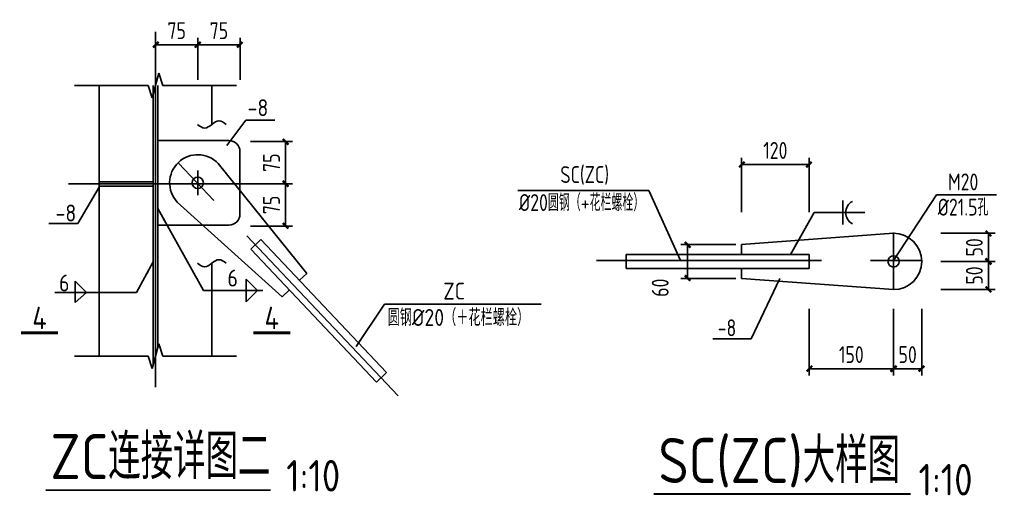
# Model space of a CAD drawing. Header units: millimetres. Extents: x 865974 to 875117, y 40174 to 44891.
# Drawn here: x 868436.7 to 868610.3, y 40317.7 to 40402.2 of the extents above; entities that cross this region are included whole.
import ezdxf
from ezdxf.enums import TextEntityAlignment as Align

# ---------------------------------------------------------------- set-up
doc = ezdxf.new("R2010")
doc.units = ezdxf.units.MM
doc.header["$LTSCALE"] = 1000
doc.header["$MEASUREMENT"] = 0
doc.linetypes.add('2', pattern=[11.4, 9, -0.9, 0.6, -0.9])
doc.linetypes.add('DOTE', pattern=[2.42, 2, -0.2, 0.02, -0.2])
for name, color, linetype in [('AXIS', 3, 'Continuous'), ('COLUMN', 9, 'Continuous'), ('DIM', 7, 'Continuous'), ('DOTE', 1, 'DOTE'), ('OTHER', 2, 'Continuous'), ('Prof', 2, 'Continuous'), ('PUB_DIM', 3, 'Continuous'), ('PUB_TEXT', 7, 'Continuous'), ('文字', 7, 'Continuous'), ('焊缝标注', 3, 'Continuous'), ('轴线__点划线', 6, '2')]:
    doc.layers.add(name, color=color, linetype=linetype)
doc.styles.add('GBHZ', font='gbenor.shx', dxfattribs={"width": 0.9, "bigfont": 'gbcbig.shx'})
doc.dimstyles.new('Y10', dxfattribs={"dimscale": 0, "dimtxt": 3, "dimasz": 0.01, "dimexe": 1.2, "dimexo": 1, "dimgap": 1, "dimtad": 1, "dimdec": 0, "dimlfac": 10, "dimzin": 0, "dimdsep": 46, "dimtxsty": 'GBHZ', "dimblk1": 'DX', "dimblk2": 'DX', "dimsah": 1, "dimcen": 0.09, "dimdle": 1, "dimadec": 0, "dimazin": 0, "dimtfac": 1, "dimtdec": 0, "dimtix": 1, "dimtmove": 2, "dimatfit": 3, "dimldrblk": 'DX', "dimfxl": 0, "dimtolj": 1, "dimtzin": 0, "dimarcsym": 0})
doc.dimstyles.new('Y100', dxfattribs={"dimscale": 0, "dimtxt": 3, "dimasz": 0.01, "dimexe": 1.2, "dimexo": 2, "dimgap": 1, "dimtad": 1, "dimdec": 0, "dimlfac": 100, "dimzin": 0, "dimdsep": 46, "dimtxsty": 'GBHZ', "dimblk": 'DX', "dimcen": 0.09, "dimdle": 1, "dimclrd": 7, "dimclre": 7, "dimclrt": 7, "dimadec": 0, "dimazin": 0, "dimtfac": 1, "dimtdec": 0, "dimtix": 1, "dimtmove": 2, "dimatfit": 3, "dimldrblk": 'DX', "dimfxl": 0, "dimtolj": 1, "dimtzin": 0, "dimarcsym": 0})

# ---------------------------------------------------------------- blocks, each defined once
blk = doc.blocks.new('_ARROW')
blk.add_solid([(0, 0), (-1, 0.1), (-1, -0.1)])
blk = doc.blocks.new('DX')
at = {"color": 0, "linetype": 'ByBlock', "const_width": 40}
blk.add_lwpolyline([(-54, -51), (46, 49)], dxfattribs=at)
blk = doc.blocks.new('*D114')
at = {"layer": 'Defpoints', "color": 0, "transparency": 16777216}
for p in [(868576.98, 40376.41), (868564.98, 40366.97), (868576.98, 40366.97)]:
    blk.add_point(p, dxfattribs=at)
at = {"layer": 'DIM', "color": 0, "lineweight": -2, "transparency": 16777216}
for p, q in [((868564.98, 40367.97), (868564.98, 40377.61)), ((868576.98, 40367.97), (868576.98, 40377.61)), ((868564.99, 40376.41), (868576.97, 40376.41))]:
    blk.add_line(p, q, dxfattribs=at)
at = {"layer": 'DIM', "color": 0, "lineweight": -2, "transparency": 16777216, "xscale": 0.01, "yscale": 0.01, "zscale": 0.01, "rotation": 180}
blk.add_blockref('DX', (868564.98, 40376.41), dxfattribs=at)
at = {"layer": 'DIM', "color": 0, "lineweight": -2, "transparency": 16777216, "xscale": 0.01, "yscale": 0.01, "zscale": 0.01}
blk.add_blockref('DX', (868576.98, 40376.41), dxfattribs=at)
at = {"layer": 'DIM', "color": 0, "transparency": 16777216, "insert": (868570.98, 40378.91), "char_height": 3, "attachment_point": 5, "style": 'GBHZ'}
blk.add_mtext('\\A1;120', dxfattribs=at)
blk = doc.blocks.new('*D115')
at = {"layer": 'Defpoints', "color": 0, "transparency": 16777216}
for p in [(868599.38, 40364.2), (868599.38, 40359.2), (868608.83, 40359.2)]:
    blk.add_point(p, dxfattribs=at)
at = {"layer": 'DIM', "color": 0, "lineweight": -2, "transparency": 16777216}
for p, q in [((868600.38, 40364.2), (868610.03, 40364.2)), ((868608.83, 40364.19), (868608.83, 40359.21)), ((868600.38, 40359.2), (868610.03, 40359.2))]:
    blk.add_line(p, q, dxfattribs=at)
at = {"layer": 'DIM', "color": 0, "lineweight": -2, "transparency": 16777216, "xscale": 0.01, "yscale": 0.01, "zscale": 0.01}
for p, rotation in [((868608.83, 40364.2), 90), ((868608.83, 40359.2), 270)]:
    blk.add_blockref('DX', p, dxfattribs=dict(at, rotation=rotation))
at = {"layer": 'DIM', "color": 0, "transparency": 16777216, "insert": (868606.33, 40361.7), "char_height": 3, "attachment_point": 5, "rotation": 90, "style": 'GBHZ'}
blk.add_mtext('\\A1;50', dxfattribs=at)
blk = doc.blocks.new('*D116')
at = {"layer": 'Defpoints', "color": 0, "transparency": 16777216}
for p in [(868599.38, 40359.2), (868599.38, 40354.2), (868608.83, 40354.2)]:
    blk.add_point(p, dxfattribs=at)
at = {"layer": 'DIM', "color": 0, "lineweight": -2, "transparency": 16777216}
for p, q in [((868600.38, 40359.2), (868610.03, 40359.2)), ((868608.83, 40359.19), (868608.83, 40354.21)), ((868600.38, 40354.2), (868610.03, 40354.2))]:
    blk.add_line(p, q, dxfattribs=at)
at = {"layer": 'DIM', "color": 0, "lineweight": -2, "transparency": 16777216, "xscale": 0.01, "yscale": 0.01, "zscale": 0.01}
for p, rotation in [((868608.83, 40359.2), 90), ((868608.83, 40354.2), 270)]:
    blk.add_blockref('DX', p, dxfattribs=dict(at, rotation=rotation))
at = {"layer": 'DIM', "color": 0, "transparency": 16777216, "insert": (868606.33, 40356.7), "char_height": 3, "attachment_point": 5, "rotation": 90, "style": 'GBHZ'}
blk.add_mtext('\\A1;50', dxfattribs=at)
blk = doc.blocks.new('*D117')
at = {"layer": 'Defpoints', "color": 0, "transparency": 16777216}
for p in [(868576.98, 40351.8), (868591.98, 40351.8), (868591.98, 40340.16)]:
    blk.add_point(p, dxfattribs=at)
at = {"layer": 'DIM', "color": 0, "lineweight": -2, "transparency": 16777216}
for p, q in [((868576.98, 40350.8), (868576.98, 40338.96)), ((868591.98, 40350.8), (868591.98, 40338.96)), ((868576.99, 40340.16), (868591.97, 40340.16))]:
    blk.add_line(p, q, dxfattribs=at)
at = {"layer": 'DIM', "color": 0, "lineweight": -2, "transparency": 16777216, "xscale": 0.01, "yscale": 0.01, "zscale": 0.01, "rotation": 180}
blk.add_blockref('DX', (868576.98, 40340.16), dxfattribs=at)
at = {"layer": 'DIM', "color": 0, "lineweight": -2, "transparency": 16777216, "xscale": 0.01, "yscale": 0.01, "zscale": 0.01}
blk.add_blockref('DX', (868591.98, 40340.16), dxfattribs=at)
at = {"layer": 'DIM', "color": 0, "transparency": 16777216, "insert": (868584.48, 40342.66), "char_height": 3, "attachment_point": 5, "style": 'GBHZ'}
blk.add_mtext('\\A1;150', dxfattribs=at)
blk = doc.blocks.new('*D118')
at = {"layer": 'Defpoints', "color": 0, "transparency": 16777216}
for p in [(868591.98, 40351.8), (868596.98, 40351.8), (868596.98, 40340.16)]:
    blk.add_point(p, dxfattribs=at)
at = {"layer": 'DIM', "color": 0, "lineweight": -2, "transparency": 16777216}
for p, q in [((868591.98, 40350.8), (868591.98, 40338.96)), ((868596.98, 40350.8), (868596.98, 40338.96)), ((868591.99, 40340.16), (868596.97, 40340.16))]:
    blk.add_line(p, q, dxfattribs=at)
at = {"layer": 'DIM', "color": 0, "lineweight": -2, "transparency": 16777216, "xscale": 0.01, "yscale": 0.01, "zscale": 0.01, "rotation": 180}
blk.add_blockref('DX', (868591.98, 40340.16), dxfattribs=at)
at = {"layer": 'DIM', "color": 0, "lineweight": -2, "transparency": 16777216, "xscale": 0.01, "yscale": 0.01, "zscale": 0.01}
blk.add_blockref('DX', (868596.98, 40340.16), dxfattribs=at)
at = {"layer": 'DIM', "color": 0, "transparency": 16777216, "insert": (868594.48, 40342.66), "char_height": 3, "attachment_point": 5, "style": 'GBHZ'}
blk.add_mtext('\\A1;50', dxfattribs=at)
blk = doc.blocks.new('*D119')
at = {"layer": 'Defpoints', "color": 0, "transparency": 16777216}
for p in [(868555.4, 40362.2), (868564.98, 40362.2), (868564.98, 40356.2)]:
    blk.add_point(p, dxfattribs=at)
at = {"layer": 'DIM', "color": 0, "lineweight": -2, "transparency": 16777216}
for p, q in [((868563.98, 40362.2), (868554.2, 40362.2)), ((868555.4, 40356.21), (868555.4, 40362.19)), ((868563.98, 40356.2), (868554.2, 40356.2))]:
    blk.add_line(p, q, dxfattribs=at)
at = {"layer": 'DIM', "color": 0, "lineweight": -2, "transparency": 16777216, "xscale": 0.01, "yscale": 0.01, "zscale": 0.01}
for p, rotation in [((868555.4, 40362.2), 90), ((868555.4, 40356.2), 270)]:
    blk.add_blockref('DX', p, dxfattribs=dict(at, rotation=rotation))
at = {"layer": 'DIM', "color": 0, "transparency": 16777216, "insert": (868550.53, 40354.54), "char_height": 3, "attachment_point": 5, "rotation": 90, "style": 'GBHZ'}
blk.add_mtext('\\A1;60', dxfattribs=at)
blk = doc.blocks.new('*D120')
at = {"layer": 'Defpoints', "color": 0, "linetype": 'ByBlock', "transparency": 16777216}
for p in [(868475.73, 40380.49), (868483.99, 40380.49), (868475.73, 40372.99)]:
    blk.add_point(p, dxfattribs=at)
at = {"layer": 'DIM', "color": 7, "linetype": 'ByBlock', "lineweight": -2, "transparency": 16777216}
for p, q in [((868477.73, 40380.49), (868485.19, 40380.49)), ((868483.99, 40373), (868483.99, 40380.48)), ((868477.73, 40372.99), (868485.19, 40372.99))]:
    blk.add_line(p, q, dxfattribs=at)
at = {"layer": 'DIM', "color": 7, "linetype": 'ByBlock', "lineweight": -2, "transparency": 16777216, "xscale": 0.01, "yscale": 0.01, "zscale": 0.01}
for p, rotation in [((868483.99, 40380.49), 90), ((868483.99, 40372.99), 270)]:
    blk.add_blockref('DX', p, dxfattribs=dict(at, rotation=rotation))
at = {"layer": 'DIM', "color": 7, "linetype": 'ByBlock', "transparency": 16777216, "insert": (868481.49, 40376.74), "char_height": 3, "attachment_point": 5, "rotation": 90, "style": 'GBHZ'}
blk.add_mtext('\\A1;75', dxfattribs=at)
blk = doc.blocks.new('*D121')
at = {"layer": 'Defpoints', "color": 0, "linetype": 'ByBlock', "transparency": 16777216}
for p in [(868475.73, 40372.99), (868475.73, 40365.49), (868483.99, 40365.49)]:
    blk.add_point(p, dxfattribs=at)
at = {"layer": 'DIM', "color": 7, "linetype": 'ByBlock', "lineweight": -2, "transparency": 16777216}
for p, q in [((868477.73, 40372.99), (868485.19, 40372.99)), ((868483.99, 40372.98), (868483.99, 40365.5)), ((868477.73, 40365.49), (868485.19, 40365.49))]:
    blk.add_line(p, q, dxfattribs=at)
at = {"layer": 'DIM', "color": 7, "linetype": 'ByBlock', "lineweight": -2, "transparency": 16777216, "xscale": 0.01, "yscale": 0.01, "zscale": 0.01}
for p, rotation in [((868483.99, 40372.99), 90), ((868483.99, 40365.49), 270)]:
    blk.add_blockref('DX', p, dxfattribs=dict(at, rotation=rotation))
at = {"layer": 'DIM', "color": 7, "linetype": 'ByBlock', "transparency": 16777216, "insert": (868481.49, 40369.24), "char_height": 3, "attachment_point": 5, "rotation": 90, "style": 'GBHZ'}
blk.add_mtext('\\A1;75', dxfattribs=at)
blk = doc.blocks.new('*D122')
at = {"layer": 'Defpoints', "color": 0, "linetype": 'ByBlock', "transparency": 16777216}
for p in [(868460.89, 40397.68), (868460.89, 40389.42), (868468.39, 40389.42)]:
    blk.add_point(p, dxfattribs=at)
at = {"layer": 'DIM', "color": 7, "linetype": 'ByBlock', "lineweight": -2, "transparency": 16777216}
for p, q in [((868460.89, 40391.42), (868460.89, 40398.88)), ((868468.38, 40397.68), (868460.9, 40397.68)), ((868468.39, 40391.42), (868468.39, 40398.88))]:
    blk.add_line(p, q, dxfattribs=at)
at = {"layer": 'DIM', "color": 7, "linetype": 'ByBlock', "lineweight": -2, "transparency": 16777216, "xscale": 0.01, "yscale": 0.01, "zscale": 0.01, "rotation": 180}
blk.add_blockref('DX', (868460.89, 40397.68), dxfattribs=at)
at = {"layer": 'DIM', "color": 7, "linetype": 'ByBlock', "lineweight": -2, "transparency": 16777216, "xscale": 0.01, "yscale": 0.01, "zscale": 0.01}
blk.add_blockref('DX', (868468.39, 40397.68), dxfattribs=at)
at = {"layer": 'DIM', "color": 7, "linetype": 'ByBlock', "transparency": 16777216, "insert": (868464.64, 40400.18), "char_height": 3, "attachment_point": 5, "style": 'GBHZ'}
blk.add_mtext('\\A1;75', dxfattribs=at)
blk = doc.blocks.new('*D123')
at = {"layer": 'Defpoints', "color": 0, "linetype": 'ByBlock', "transparency": 16777216}
for p in [(868475.89, 40397.68), (868468.39, 40389.42), (868475.89, 40389.42)]:
    blk.add_point(p, dxfattribs=at)
at = {"layer": 'DIM', "color": 7, "linetype": 'ByBlock', "lineweight": -2, "transparency": 16777216}
for p, q in [((868468.39, 40391.42), (868468.39, 40398.88)), ((868468.4, 40397.68), (868475.88, 40397.68)), ((868475.89, 40391.42), (868475.89, 40398.88))]:
    blk.add_line(p, q, dxfattribs=at)
at = {"layer": 'DIM', "color": 7, "linetype": 'ByBlock', "lineweight": -2, "transparency": 16777216, "xscale": 0.01, "yscale": 0.01, "zscale": 0.01, "rotation": 180}
blk.add_blockref('DX', (868468.39, 40397.68), dxfattribs=at)
at = {"layer": 'DIM', "color": 7, "linetype": 'ByBlock', "lineweight": -2, "transparency": 16777216, "xscale": 0.01, "yscale": 0.01, "zscale": 0.01}
blk.add_blockref('DX', (868475.89, 40397.68), dxfattribs=at)
at = {"layer": 'DIM', "color": 7, "linetype": 'ByBlock', "transparency": 16777216, "insert": (868472.14, 40400.18), "char_height": 3, "attachment_point": 5, "style": 'GBHZ'}
blk.add_mtext('\\A1;75', dxfattribs=at)

msp = doc.modelspace()

# ---------------------------------------------------------------- linework, layer by layer
for p, q in [((868548.519, 40371.804), (868525.23, 40371.804)), ((868554.144, 40359.368), (868548.519, 40371.804))]:
    msp.add_line(p, q)
at = {"layer": 'AXIS'}
for p, q in [((868473.567, 40379.787), (868476.908, 40384.303)), ((868482.051, 40384.303), (868476.908, 40384.303)), ((868450.889, 40372.42), (868447.069, 40365.94)), ((868591.976, 40359.368), (868599.595, 40371.037)), ((868610.257, 40371.037), (868599.595, 40371.037)), ((868447.069, 40365.94), (868441.926, 40365.94)), ((868571.806, 40356.203), (868566.669, 40345.467)), ((868496.538, 40344.114), (868501.537, 40351.599)), ((868501.537, 40351.599), (868529.393, 40351.599)), ((868566.669, 40345.467), (868559.9, 40345.467))]:
    msp.add_line(p, q, dxfattribs=at)
at = {"layer": 'COLUMN', "color": 2}
for p, q in [((868450.889, 40390.454), (868450.889, 40342.37)), ((868460.489, 40340.976), (868460.489, 40390.454)), ((868461.289, 40343.91), (868461.289, 40390.454)), ((868470.889, 40383.534), (868470.889, 40390.454)), ((868461.289, 40380.66), (868473.889, 40380.66)), ((868475.889, 40378.66), (868475.889, 40367.66)), ((868487.744, 40357.054), (868472.022, 40376.595)), ((868450.889, 40373.36), (868460.489, 40373.36)), ((868450.889, 40372.56), (868460.489, 40372.56)), ((868483.385, 40352.932), (868464.756, 40369.724)), ((868461.289, 40365.66), (868473.889, 40365.66)), ((868479.603, 40363.119), (868477.786, 40361.401)), ((868501.924, 40339.51), (868479.603, 40363.119)), ((868564.976, 40362.203), (868591.976, 40364.203)), ((868500.107, 40337.792), (868477.786, 40361.401)), ((868564.976, 40362.203), (868564.976, 40360.453)), ((868544.486, 40360.453), (868576.976, 40360.453)), ((868544.486, 40357.953), (868544.486, 40360.453)), ((868576.976, 40360.453), (868576.976, 40357.953)), ((868470.889, 40342.37), (868470.889, 40358.878)), ((868544.486, 40357.953), (868576.976, 40357.953)), ((868564.976, 40357.953), (868564.976, 40356.203)), ((868487.744, 40357.054), (868486.473, 40355.852)), ((868564.976, 40356.203), (868591.976, 40354.203)), ((868484.656, 40354.135), (868483.385, 40352.932)), ((868500.107, 40337.792), (868501.924, 40339.51))]:
    msp.add_line(p, q, dxfattribs=at)
for centre in [(868468.389, 40373.16), (868591.976, 40359.203)]:
    msp.add_circle(centre, 1, dxfattribs=at)
for centre, radius, start, end in [((868473.889, 40378.66), 2, 0, 90), ((868468.389, 40373.16), 5, 43.394, 223.394), ((868473.889, 40367.66), 2, 270, 0), ((868591.976, 40359.203), 5, 270, 90)]:
    msp.add_arc(centre, radius, start, end, dxfattribs=at)
at = {"layer": 'DIM'}
msp.add_line((868582.975, 40365.742), (868582.975, 40370.004), dxfattribs=at)
msp.add_arc((868585.754, 40367.873), 2.27, 118.24708, 241.75292, dxfattribs=at)
at = {"layer": 'DOTE', "linetype": 'DOTE', "ltscale": 0.02}
msp.add_line((868539.196, 40359.368), (868579.256, 40359.368), dxfattribs=at)
at = {"layer": 'OTHER'}
for p, q in [((868460.269, 40388.254), (868461.469, 40392.654)), ((868461.469, 40392.654), (868462.169, 40390.454)), ((868446.489, 40390.454), (868459.569, 40390.454)), ((868459.569, 40390.454), (868460.269, 40388.254)), ((868462.169, 40390.454), (868475.249, 40390.454)), ((868460.269, 40340.17), (868461.469, 40344.57)), ((868461.469, 40344.57), (868462.169, 40342.37)), ((868446.489, 40342.37), (868459.569, 40342.37)), ((868459.569, 40342.37), (868460.269, 40340.17)), ((868462.169, 40342.37), (868475.249, 40342.37))]:
    msp.add_line(p, q, dxfattribs=at)
at = {"layer": 'Prof'}
for points in [[(868468.331, 40383.534), (868469.61, 40382.895), (868470.889, 40383.534), (868472.168, 40384.174), (868473.448, 40383.534)], [(868468.331, 40358.878), (868469.61, 40358.238), (868470.889, 40358.878), (868472.168, 40359.517), (868473.448, 40358.878)]]:
    msp.add_spline(points, degree=3, dxfattribs=at)
at = {"layer": 'PUB_DIM', "const_width": 0.5}
for points in [[(868443.547, 40346.533), (868436.979, 40346.533)], [(868484.841, 40346.533), (868478.274, 40346.533)]]:
    msp.add_lwpolyline(points, dxfattribs=at)
at = {"layer": '文字', "color": 6, "const_width": 0.32}
for points in [[(868441.343, 40318.601), (868481.35, 40318.601)], [(868549.343, 40317.908), (868595.04, 40317.908)]]:
    msp.add_lwpolyline(points, dxfattribs=at)
at = {"layer": '焊缝标注'}
for p, q in [((868461.289, 40368.59), (868469.423, 40354.048)), ((868573.656, 40360.463), (868577.856, 40367.873)), ((868577.856, 40367.873), (868586.868, 40367.873)), ((868460.489, 40359.11), (868457.489, 40353.71)), ((868446.615, 40355.71), (868448.615, 40353.71)), ((868446.615, 40351.91), (868446.615, 40355.71)), ((868477.006, 40356.048), (868477.006, 40354.048)), ((868477.006, 40356.048), (868479.006, 40354.048)), ((868469.423, 40354.048), (868479.936, 40354.048)), ((868477.006, 40352.048), (868477.006, 40354.048)), ((868477.006, 40352.048), (868479.006, 40354.048)), ((868457.489, 40353.71), (868443.003, 40353.71)), ((868446.615, 40351.91), (868448.615, 40353.71))]:
    msp.add_line(p, q, dxfattribs=at)
at = {"layer": '轴线__点划线'}
for p, q in [((868460.889, 40336.857), (868460.889, 40399.997)), ((868471.22, 40370.001), (868464.954, 40376.628)), ((868468.389, 40375.335), (868468.389, 40370.985)), ((868445.409, 40372.995), (868477.679, 40372.995)), ((868591.976, 40364.368), (868591.976, 40354.368)), ((868503.973, 40335.358), (868477.128, 40363.752)), ((868587.856, 40359.368), (868596.976, 40359.368))]:
    msp.add_line(p, q, dxfattribs=at)

# ---------------------------------------------------------------- block references
at = {"layer": '焊缝标注'}
for p, xscale, yscale, zscale, rotation in [((868461.289, 40368.59), 2.500000000019729, 2.500000000019729, 2.500000000019729, 119.0546041027052), ((868573.656, 40360.463), -2.499999999793585, 2.5, 2.5, 60.94539590662404), ((868460.489, 40359.11), -2.500000000019729, 2.5, 2.5, 240.9453958972948)]:
    msp.add_blockref('_ARROW', p, dxfattribs=dict(at, xscale=xscale, yscale=yscale, zscale=zscale, rotation=rotation))

# ---------------------------------------------------------------- texts
at = {"layer": 'AXIS', "color": 0, "style": 'GBHZ', "width": 0.9}
for s, p in [('SC(ZC)', (868532.793, 40373.122, 37.658)), ('M20', (868601.651, 40371.822, -0.088)), ('%%C20圆钢（+花栏螺栓）', (868525.443, 40368.155, 37.658)), ('%%C21.5孔', (868599.822, 40367.337)), ('-8', (868560.733, 40345.923))]:
    msp.add_text(s, height=3, dxfattribs=at).set_placement(p)
at = {"layer": 'PUB_DIM', "style": 'GBHZ'}
for p in [(868440.281, 40349.175), (868481.529, 40349.175)]:
    msp.add_text('4', height=4, dxfattribs=at).set_placement(p, align=Align.MIDDLE)
at = {"layer": 'PUB_TEXT', "style": 'GBHZ'}
for s, p in [('-8', (868477.246, 40384.992)), ('-8', (868443.126, 40366.301)), ('6', (868473.665, 40354.752)), ('6', (868443.749, 40353.884)), ('ZC', (868511.999, 40352.441)), ('圆钢%%C20（＋花栏螺栓）', (868502.116, 40347.754))]:
    msp.add_text(s, height=3, dxfattribs=at).set_placement(p)
at = {"layer": '文字', "color": 6, "style": 'GBHZ'}
for s, height, p in [('ZC连接详图二', 8, (868442.206, 40320.552)), ('SC(ZC)大样图', 8, (868550.206, 40319.859)), ('1:10', 5.6, (868484.101, 40318.345)), ('1:10', 5.6, (868596.421, 40317.652))]:
    msp.add_text(s, height=height, dxfattribs=at).set_placement(p)

# ---------------------------------------------------------------- dimensions: what is measured, and where the dimension line sits
at = {"layer": 'DIM', "color": 6, "linetype": 'ByBlock'}
for base, p2, picture, middle in [((868460.889, 40397.685), (868460.889, 40389.425), '*D122', (868464.639, 40400.185)), ((868475.889, 40397.685), (868475.889, 40389.425), '*D123', (868472.139, 40400.185))]:
    dim = msp.add_linear_dim(base=base, p1=(868468.389, 40389.425), p2=p2, dimstyle='Y100', override={"dimscale": 1, "dimlfac": 10, "dimtxsty": 'GBHZ'}, dxfattribs=at)
    dim.commit()
    dim.dimension.update_dxf_attribs({"geometry": picture, "text_midpoint": middle})
for base, p2, angle, picture, middle in [((868483.993, 40380.495), (868475.733, 40380.495), 90, '*D120', (868481.493, 40376.745)), ((868483.993, 40365.495), (868475.733, 40365.495), 270, '*D121', (868481.493, 40369.245))]:
    dim = msp.add_linear_dim(base=base, p1=(868475.733, 40372.995), p2=p2, angle=angle, dimstyle='Y100', override={"dimscale": 1, "dimlfac": 10, "dimtxsty": 'GBHZ'}, dxfattribs=at)
    dim.commit()
    dim.dimension.update_dxf_attribs({"geometry": picture, "text_midpoint": middle})
at = {"layer": 'DIM'}
for base, p1, p2, picture, middle in [((868576.976, 40376.408), (868564.976, 40366.973), (868576.976, 40366.973), '*D114', (868570.976, 40378.908)), ((868591.976, 40340.16), (868576.976, 40351.803), (868591.976, 40351.803), '*D117', (868584.476, 40342.66)), ((868596.976, 40340.16), (868591.976, 40351.803), (868596.976, 40351.803), '*D118', (868594.476, 40342.66))]:
    dim = msp.add_linear_dim(base=base, p1=p1, p2=p2, dimstyle='Y10', override={"dimscale": 1}, dxfattribs=at)
    dim.commit()
    dim.dimension.update_dxf_attribs({"geometry": picture, "text_midpoint": middle})
for base, p1, p2, picture, middle in [((868608.827, 40359.203), (868599.376, 40364.203), (868599.376, 40359.203), '*D115', (868606.327, 40361.703)), ((868608.827, 40354.203), (868599.376, 40359.203), (868599.376, 40354.203), '*D116', (868606.327, 40356.703))]:
    dim = msp.add_linear_dim(base=base, p1=p1, p2=p2, angle=90, dimstyle='Y10', override={"dimscale": 1}, dxfattribs=at)
    dim.commit()
    dim.dimension.update_dxf_attribs({"geometry": picture, "text_midpoint": middle})
dim = msp.add_linear_dim(base=(868555.404, 40362.203), p1=(868564.976, 40356.203), p2=(868564.976, 40362.203), angle=90, dimstyle='Y10', override={"dimscale": 1}, dxfattribs=at)
dim.commit()
dim.dimension.update_dxf_attribs({"geometry": '*D119', "text_midpoint": (868550.535, 40354.539), "dimtype": 160})

doc.saveas('drawing.dxf')
